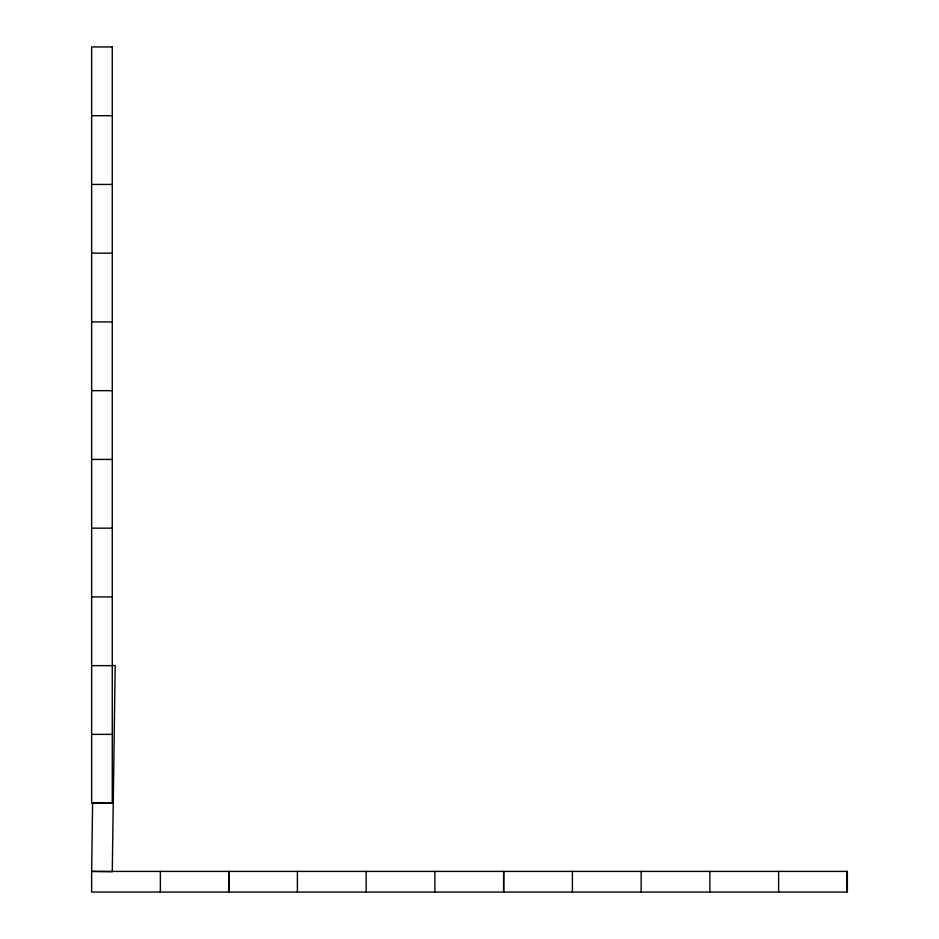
<?xml version="1.0" encoding="UTF-8"?>
<svg xmlns="http://www.w3.org/2000/svg" width="939" height="939" viewBox="0 0 939 939"><rect width="100%" height="100%" fill="white"/><g stroke="black" fill="none" stroke-linecap="round" stroke-linejoin="round"><path stroke-width="1.41" d="M91.635 115.685L112.269 115.685M91.635 184.431L112.269 184.431M91.635 253.166L112.269 253.166M91.635 321.913L112.269 321.913M91.635 390.647L112.269 390.683M91.635 459.429L112.269 459.429M91.635 528.164L112.269 528.164M91.635 596.911L112.269 596.911M91.635 665.645L112.269 665.645M91.635 734.38L112.269 734.38M91.635 802.681L112.269 802.681M112.445 665.469L115.192 665.516L112.269 871.709L91.635 871.415L92.609 802.681L113.243 802.974M846.825 871.415L846.825 892.05M778.619 871.415L778.619 892.05M709.884 871.415L709.884 892.05M641.149 871.415L641.149 892.05M572.403 871.415L572.403 892.05M434.886 871.415L434.886 892.05M366.151 871.415L366.151 892.05M297.405 871.415L297.405 892.05M229.116 871.415L229.116 892.05M228.67 871.415L228.67 892.05M160.381 871.415L160.381 892.05M112.269 46.95L91.635 46.95L91.635 803.127L112.269 803.127L112.269 46.95M847.365 871.415L91.635 871.415L91.635 892.05L847.365 892.05L847.365 871.415M503.668 892.05L503.668 871.415L503.621 892.05"/></g></svg>
